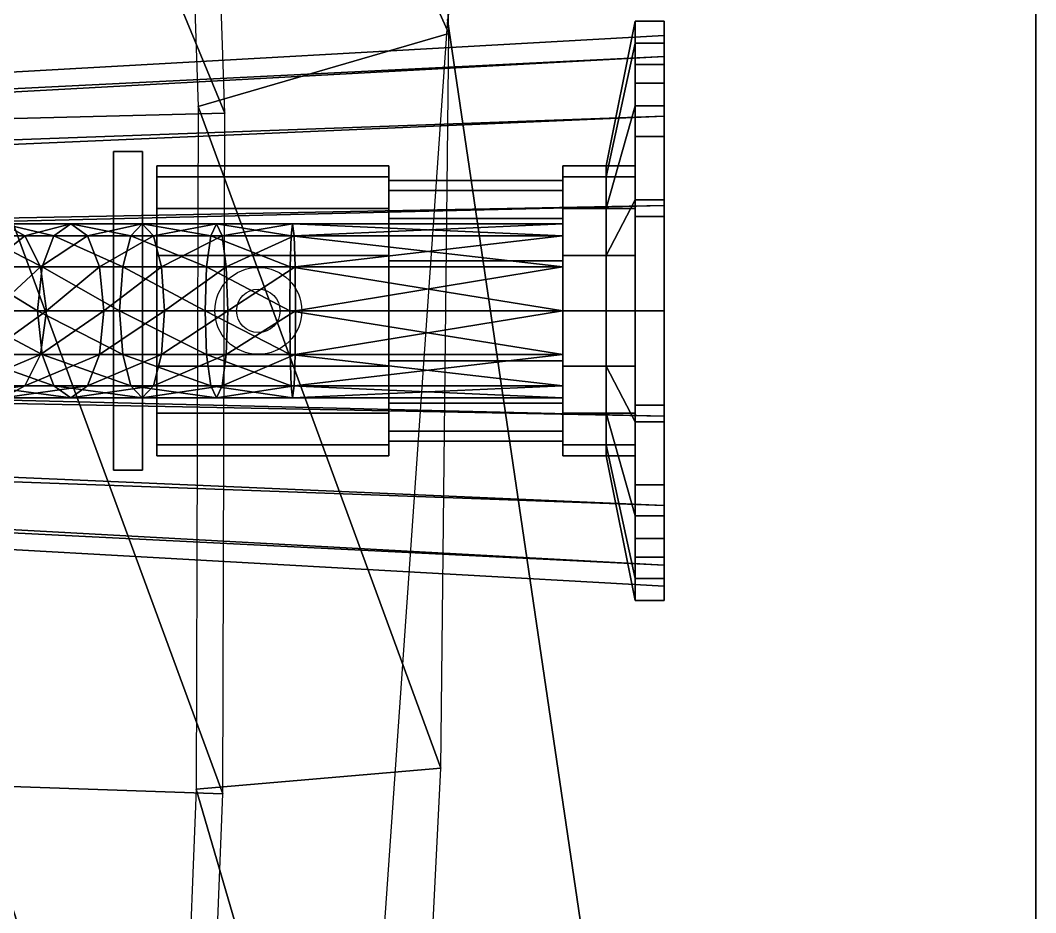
# Model space of a CAD drawing. Extents: x 0 to 60, y 12 to 112.
# Drawn here: x 55.621 to 60, y 94.12 to 97.969 of the extents above; entities that cross this region are included whole.
import ezdxf

# ---------------------------------------------------------------- set-up
doc = ezdxf.new("R2010")
doc.units = 0
doc.header["$MEASUREMENT"] = 0
doc.layers.add('rubinetteria', color=7, linetype='CONTINUOUS', true_color=0xa8a8a8)
doc.layers.add('vasca', color=7, linetype='CONTINUOUS')

msp = doc.modelspace()

# ---------------------------------------------------------------- linework, layer by layer
at = {"layer": 'rubinetteria'}
for centre, radius in [((56.6478, 96.7159, 21.5995), 0.1875), ((56.6478, 96.7159, 21.287), 0.0938)]:
    msp.add_circle(centre, radius, dxfattribs=at)

# ---------------------------------------------------------------- meshes
mesh = msp.add_polyface(dxfattribs=at)
corners = [(58.2728, 97.5998, 27.3091), (58.3978, 97.5998, 27.3091), (58.3978, 97.1943, 27.0381), (58.2728, 97.1943, 27.0381), (58.1478, 97.2934, 27.9538), (58.2728, 97.8708, 27.7146), (58.1478, 97.1579, 27.751), (58.3978, 97.8708, 27.7146), (56.2103, 97.3409, 28.1929), (57.2103, 97.3409, 28.1929), (57.2103, 97.2934, 27.9538), (56.2103, 97.2934, 27.9538), (57.2103, 97.2784, 28.1929), (57.2103, 97.2356, 27.9777), (57.9603, 97.3409, 28.1929), (58.1478, 97.3409, 28.1929), (57.9603, 97.2934, 27.9538), (58.2728, 97.9659, 28.1929), (58.3978, 97.9659, 28.1929), (56.2103, 97.2934, 28.4321), (57.2103, 97.2934, 28.4321), (57.2103, 97.2356, 28.4082), (57.9603, 97.2356, 28.4082), (57.9603, 97.2934, 28.4321), (57.9603, 97.2784, 28.1929), (58.1478, 97.2934, 28.4321), (58.2728, 97.8708, 28.6713), (58.3978, 97.8708, 28.6713), (58.1478, 97.1579, 28.6349), (58.2728, 97.5998, 29.0768), (58.3978, 97.5998, 29.0768), (58.2728, 97.1943, 29.3478), (58.3978, 97.1943, 29.3478), (56.1478, 97.4034, 27.5054), (56.0228, 97.4034, 27.5054), (56.0228, 97.4034, 28.8804), (56.1478, 97.4034, 28.8804), (56.7728, 99.4035, 28.3495), (56.7728, 99.4132, 28.3545), (56.7728, 99.4035, 28.2702), (56.7728, 99.4035, 28.0537), (56.7728, 99.4132, 27.9695), (56.7728, 99.4035, 27.9745), (56.7728, 99.399, 28.162), (57.1478, 99.4035, 28.3495), (57.1478, 99.4035, 27.9745), (57.1478, 99.5172, 27.9126), (57.1478, 99.5172, 28.4114), (56.7327, 99.4878, 28.3947), (56.7182, 99.5172, 28.4114), (56.7327, 99.466, 28.162), (56.7327, 99.4878, 27.9293), (56.7182, 99.5172, 27.9126)]
mesh.append_faces([[corners[k] for k in face] for face in [(0, 1, 2, 3), (4, 5, 0, 6), (5, 7, 1, 0), (8, 9, 10, 11), (9, 12, 13, 10), (14, 15, 4, 16), (15, 17, 5, 4), (17, 18, 7, 5), (19, 20, 9, 8), (20, 21, 12, 9), (22, 23, 14, 24), (23, 25, 15, 14), (25, 26, 17, 15), (26, 27, 18, 17), (28, 29, 26, 25), (29, 30, 27, 26), (31, 32, 30, 29), (33, 34, 35, 36), (37, 38, 39), (40, 41, 42), (43, 40, 39)]])
mesh.append_faces([[corners[k] for k in face] for face in [(45, 40, 42), (39, 44, 37), (45, 47, 44)]], dxfattribs={"vtx0": -1})
mesh.append_faces([[corners[k] for k in face] for face in [(40, 44, 39), (44, 40, 45), (45, 41, 46), (51, 46, 41), (43, 51, 40)]], dxfattribs={"vtx0": -1, "vtx1": -1})
mesh.append_faces([[corners[k] for k in face] for face in [(38, 44, 49)]], dxfattribs={"vtx0": -1, "vtx1": -1, "vtx2": -1})
mesh.append_faces([[corners[k] for k in face] for face in [(48, 43, 39)]], dxfattribs={"vtx0": -1, "vtx2": -1})
mesh.append_faces([[corners[k] for k in face] for face in [(37, 44, 38), (42, 41, 45), (48, 49, 50), (47, 49, 44), (48, 38, 49), (52, 46, 51), (41, 40, 51), (50, 51, 43), (38, 48, 39), (50, 43, 48)]], dxfattribs={"vtx1": -1})
mesh = msp.add_polyface(dxfattribs=at)
corners = [(52.8228, 97.3523, 20.5995), (52.6885, 97.2021, 19.4919), (52.547, 96.9633, 19.5043), (52.6848, 97.0604, 20.7375), (53.0293, 97.5474, 20.3931), (52.9107, 97.3511, 19.4725), (52.6885, 97.2021, 19.4919), (52.8228, 97.3523, 20.5995), (53.2728, 97.6159, 20.1495), (53.1713, 97.3936, 19.4497), (52.9107, 97.3511, 19.4725), (52.547, 96.9633, 19.5043), (52.4978, 96.7149, 19.5086), (52.6364, 96.7159, 20.7859), (52.6848, 97.0604, 20.7375), (52.4978, 96.7149, 19.5086), (52.5236, 96.4444, 19.5063), (52.6848, 96.3715, 20.7375), (52.6364, 96.7159, 20.7859), (53.5163, 97.5474, 19.906), (53.2728, 97.6159, 20.1495), (53.1713, 97.3936, 19.4497), (53.426, 97.3491, 19.4274), (53.426, 97.3491, 19.4274), (53.6571, 97.2021, 19.4072), (53.7228, 97.3523, 19.6995), (52.5236, 96.4444, 19.5063), (52.7004, 96.2179, 19.4909), (52.8228, 96.0795, 20.5995), (52.6848, 96.3715, 20.7375), (52.9107, 96.0808, 19.4725), (53.0293, 95.8845, 20.3931), (52.8228, 96.0795, 20.5995), (52.7004, 96.2179, 19.4909), (53.6571, 97.2021, 19.4072), (53.8056, 96.979, 19.3942), (53.8608, 97.0604, 19.5616), (53.2728, 95.8159, 20.1495), (53.1728, 96.0284, 19.4495), (52.9107, 96.0808, 19.4725), (53.5163, 95.8845, 19.906), (53.4349, 96.0808, 19.4266), (53.1728, 96.0284, 19.4495), (53.7228, 96.0795, 19.6995), (53.6571, 96.2298, 19.4072), (53.4349, 96.0808, 19.4266), (53.8608, 96.3715, 19.5616), (53.8056, 96.4528, 19.3942), (53.6571, 96.2298, 19.4072), (53.8056, 96.979, 19.3942), (53.8577, 96.7159, 19.3896), (53.9092, 96.7159, 19.5132), (53.8577, 96.7159, 19.3896), (53.8056, 96.4528, 19.3942), (58.3978, 95.5284, 20.3495), (53.2728, 95.8159, 20.1495), (53.5163, 95.8845, 19.906), (58.3978, 95.6188, 19.8951), (53.7228, 96.0795, 19.6995), (58.3978, 95.8763, 19.5099), (53.8608, 96.3715, 19.5616), (58.3978, 96.2615, 19.2524), (53.9092, 96.7159, 19.5132), (58.3978, 96.7159, 19.162), (53.8608, 97.0604, 19.5616), (58.3978, 97.1704, 19.2524), (53.7228, 97.3523, 19.6995), (58.3978, 97.5556, 19.5099), (53.5163, 97.5474, 19.906), (58.3978, 97.813, 19.8951), (53.2728, 97.6159, 20.1495), (58.3978, 97.9034, 20.3495), (53.0293, 97.5474, 20.3931), (58.3978, 97.813, 20.804), (52.8228, 97.3523, 20.5995), (58.3978, 97.5556, 21.1892), (52.6848, 97.0604, 20.7375), (58.3978, 97.1704, 21.4467), (58.3978, 96.7159, 21.537), (52.6848, 96.3715, 20.7375), (58.3978, 96.2615, 21.4467), (52.8228, 96.0795, 20.5995), (58.3978, 95.8763, 21.1892), (53.0293, 95.8845, 20.3931), (58.3978, 95.6188, 20.804)]
mesh.append_faces([[corners[k] for k in face] for face in [(1, 2, 3, 0), (5, 6, 7, 4), (9, 10, 4, 8), (12, 13, 14, 11), (16, 17, 18, 15), (20, 21, 22, 19), (24, 25, 19, 23), (27, 28, 29, 26), (31, 32, 33, 30), (34, 35, 36, 25), (38, 39, 31, 37), (41, 42, 37, 40), (44, 45, 40, 43), (47, 48, 43, 46), (49, 50, 51, 36), (52, 53, 46, 51), (55, 56, 57, 54), (56, 58, 59, 57), (58, 60, 61, 59), (60, 62, 63, 61), (62, 64, 65, 63), (64, 66, 67, 65), (66, 68, 69, 67), (68, 70, 71, 69), (70, 72, 73, 71), (72, 74, 75, 73), (74, 76, 77, 75), (76, 18, 78, 77), (18, 79, 80, 78), (79, 81, 82, 80), (81, 83, 84, 82), (83, 55, 54, 84)]])
mesh = msp.add_polyface(dxfattribs=at)
corners = [(58.3978, 97.1225, 66.2113), (58.3978, 96.7159, 66.1304), (58.2728, 96.7159, 66.1304), (58.2728, 97.1225, 66.2113), (58.2728, 96.7159, 66.5679), (58.2728, 96.9551, 66.6155), (57.9603, 96.7159, 66.5679), (57.9603, 96.9551, 66.6155), (57.9603, 96.7159, 66.8179), (57.9603, 96.8594, 66.8465), (58.3978, 97.4672, 66.4416), (58.2728, 97.4672, 66.4416), (58.2728, 97.1579, 66.751), (57.9603, 97.1579, 66.751), (57.9603, 96.9811, 66.9278), (58.3978, 97.6976, 66.7863), (58.2728, 97.6976, 66.7863), (58.2728, 97.2934, 66.9538), (57.9603, 97.2934, 66.9538), (57.9603, 97.0624, 67.0494), (58.3978, 97.7784, 67.1929), (58.2728, 97.7784, 67.1929), (58.2728, 97.3409, 67.1929), (57.9603, 97.3409, 67.1929), (57.9603, 97.0909, 67.1929), (58.3978, 97.6976, 67.5995), (58.2728, 97.6976, 67.5995), (58.2728, 97.2934, 67.4321), (57.9603, 97.2934, 67.4321), (57.9603, 97.0624, 67.3365), (58.3978, 97.4672, 67.9442), (58.2728, 97.4672, 67.9442), (58.2728, 97.1579, 67.6349), (57.9603, 97.1579, 67.6349), (57.9603, 96.9811, 67.4581), (58.3978, 97.1225, 68.1746), (58.2728, 97.1225, 68.1746), (58.2728, 96.9551, 67.7704), (57.9603, 96.9551, 67.7704), (57.9603, 96.8594, 67.5394), (58.3978, 96.7159, 68.2554), (58.2728, 96.7159, 68.2554), (58.2728, 96.7159, 67.8179), (57.9603, 96.7159, 67.8179), (57.9603, 96.7159, 67.5679), (57.9602, 97.0397, 67.0038), (56.8018, 97.0397, 67.0039), (57.9601, 96.9051, 66.8692), (56.8061, 96.9051, 66.8694), (57.96, 96.7159, 66.8179), (56.8078, 96.7159, 66.8181), (57.9605, 96.9051, 67.5167), (56.7852, 96.9051, 67.5165), (57.9606, 96.7159, 67.5679), (57.9604, 97.0397, 67.3821), (56.7896, 97.0397, 67.382), (56.7957, 97.0909, 67.1929)]
mesh.append_faces([[corners[k] for k in face] for face in [(0, 1, 2, 3), (3, 2, 4, 5), (5, 4, 6, 7), (7, 6, 8, 9), (10, 0, 3, 11), (11, 3, 5, 12), (12, 5, 7, 13), (13, 7, 9, 14), (15, 10, 11, 16), (16, 11, 12, 17), (17, 12, 13, 18), (18, 13, 14, 19), (20, 15, 16, 21), (21, 16, 17, 22), (22, 17, 18, 23), (23, 18, 19, 24), (25, 20, 21, 26), (26, 21, 22, 27), (27, 22, 23, 28), (28, 23, 24, 29), (30, 25, 26, 31), (31, 26, 27, 32), (32, 27, 28, 33), (33, 28, 29, 34), (35, 30, 31, 36), (36, 31, 32, 37), (37, 32, 33, 38), (38, 33, 34, 39), (40, 35, 36, 41), (41, 36, 37, 42), (42, 37, 38, 43), (43, 38, 39, 44)]])
mesh.append_faces([[corners[k] for k in face] for face in [(45, 48, 46), (47, 50, 48)]], dxfattribs={"vtx0": -1})
mesh.append_faces([[corners[k] for k in face] for face in [(45, 46, 24), (47, 48, 45), (49, 50, 47), (51, 52, 53), (54, 55, 51), (24, 56, 54)]], dxfattribs={"vtx1": -1})
mesh = msp.add_polyface(dxfattribs=at)
corners = [(56.2103, 96.9551, 27.6155), (57.2103, 96.9551, 27.6155), (57.2103, 96.7159, 27.5679), (56.2103, 96.7159, 27.5679), (57.2103, 96.9312, 27.6733), (57.2103, 96.7159, 27.6304), (57.9603, 96.9312, 27.6733), (57.9603, 96.7159, 27.6304), (57.9603, 96.9551, 27.6155), (57.9603, 96.7159, 27.5679), (58.1478, 96.9551, 27.6155), (58.1478, 96.7159, 27.5679), (58.2728, 97.1943, 27.0381), (58.2728, 96.7159, 26.9429), (58.3978, 97.1943, 27.0381), (58.3978, 96.7159, 26.9429), (56.2103, 97.1579, 27.751), (57.2103, 97.1579, 27.751), (57.2103, 97.1137, 27.7952), (57.9603, 97.1137, 27.7952), (57.9603, 97.1579, 27.751), (58.1478, 97.1579, 27.751), (58.2728, 97.5998, 27.3091), (56.2103, 97.2934, 27.9538), (57.2103, 97.2934, 27.9538), (57.2103, 97.2356, 27.9777), (57.9603, 97.2356, 27.9777), (57.9603, 97.2934, 27.9538), (58.1478, 97.2934, 27.9538), (57.2103, 97.2784, 28.1929), (57.9603, 97.2784, 28.1929), (57.9603, 97.3409, 28.1929), (57.2103, 97.2356, 28.4082), (57.9603, 97.2356, 28.4082), (56.2103, 97.1579, 28.6349), (57.2103, 97.1579, 28.6349), (57.2103, 97.2934, 28.4321), (56.2103, 97.2934, 28.4321), (57.2103, 97.1137, 28.5907), (57.9603, 97.1137, 28.5907), (57.9603, 97.1579, 28.6349), (57.9603, 97.2934, 28.4321), (58.1478, 97.1579, 28.6349), (58.1478, 97.2934, 28.4321), (56.2103, 96.9551, 28.7704), (57.2103, 96.9551, 28.7704), (57.2103, 96.9312, 28.7126), (57.9603, 96.9312, 28.7126), (57.9603, 96.9551, 28.7704), (58.1478, 96.9551, 28.7704), (58.2728, 97.1943, 29.3478), (58.2728, 97.5998, 29.0768), (56.2103, 96.7159, 28.8179), (57.2103, 96.7159, 28.8179), (57.2103, 96.7159, 28.7554), (57.9603, 96.7159, 28.7554), (57.9603, 96.7159, 28.8179), (58.1478, 96.7159, 28.8179), (58.2728, 96.7159, 29.4429), (58.3978, 96.7159, 29.4429), (58.3978, 97.1943, 29.3478), (56.1478, 97.4034, 28.8804), (56.1478, 97.4034, 27.5054), (56.1478, 96.0284, 27.5054), (56.1478, 96.0284, 28.8804), (56.0228, 97.4034, 28.8804), (56.0228, 97.4034, 27.5054), (56.0228, 96.0284, 27.5054), (56.0228, 96.0284, 28.8804)]
mesh.append_faces([[corners[k] for k in face] for face in [(0, 1, 2, 3), (1, 4, 5, 2), (4, 6, 7, 5), (6, 8, 9, 7), (8, 10, 11, 9), (10, 12, 13, 11), (12, 14, 15, 13), (16, 17, 1, 0), (17, 18, 4, 1), (18, 19, 6, 4), (19, 20, 8, 6), (20, 21, 10, 8), (21, 22, 12, 10), (23, 24, 17, 16), (24, 25, 18, 17), (25, 26, 19, 18), (26, 27, 20, 19), (27, 28, 21, 20), (29, 30, 26, 25), (30, 31, 27, 26), (32, 33, 30, 29), (34, 35, 36, 37), (35, 38, 32, 36), (38, 39, 33, 32), (39, 40, 41, 33), (40, 42, 43, 41), (44, 45, 35, 34), (45, 46, 38, 35), (46, 47, 39, 38), (47, 48, 40, 39), (48, 49, 42, 40), (49, 50, 51, 42), (52, 53, 45, 44), (53, 54, 46, 45), (54, 55, 47, 46), (55, 56, 48, 47), (56, 57, 49, 48), (57, 58, 50, 49), (58, 59, 60, 50), (61, 62, 63, 64), (65, 66, 67, 68)]])
mesh = msp.add_polyface(dxfattribs=at)
corners = [(57.2103, 96.1963, 27.9777), (57.9603, 96.1963, 27.9777), (57.9603, 96.1534, 28.1929), (57.2103, 96.1534, 28.1929), (56.2103, 96.274, 27.751), (57.2103, 96.274, 27.751), (57.2103, 96.1385, 27.9538), (56.2103, 96.1385, 27.9538), (57.2103, 96.3182, 27.7952), (57.9603, 96.3182, 27.7952), (57.9603, 96.274, 27.751), (57.9603, 96.1385, 27.9538), (58.1478, 96.274, 27.751), (58.1478, 96.1385, 27.9538), (56.2103, 96.4768, 27.6155), (57.2103, 96.4768, 27.6155), (57.2103, 96.5007, 27.6733), (57.9603, 96.5007, 27.6733), (57.9603, 96.4768, 27.6155), (58.1478, 96.4768, 27.6155), (58.2728, 96.2376, 27.0381), (58.2728, 95.8321, 27.3091), (56.2103, 96.7159, 27.5679), (57.2103, 96.7159, 27.5679), (57.2103, 96.7159, 27.6304), (57.9603, 96.7159, 27.6304), (57.9603, 96.7159, 27.5679), (58.1478, 96.7159, 27.5679), (58.2728, 96.7159, 26.9429), (58.3978, 96.7159, 26.9429), (58.3978, 96.2376, 27.0381), (56.2103, 96.4768, 28.7704), (57.2103, 96.4768, 28.7704), (57.2103, 96.7159, 28.8179), (56.2103, 96.7159, 28.8179), (57.2103, 96.5007, 28.7126), (57.2103, 96.7159, 28.7554), (57.9603, 96.5007, 28.7126), (57.9603, 96.7159, 28.7554), (57.9603, 96.4768, 28.7704), (57.9603, 96.7159, 28.8179), (58.1478, 96.4768, 28.7704), (58.1478, 96.7159, 28.8179), (58.2728, 96.2376, 29.3478), (58.2728, 96.7159, 29.4429), (58.3978, 96.2376, 29.3478), (58.3978, 96.7159, 29.4429), (56.2103, 96.274, 28.6349), (57.2103, 96.274, 28.6349), (57.2103, 96.3182, 28.5907), (57.9603, 96.3182, 28.5907), (57.9603, 96.274, 28.6349), (58.1478, 96.274, 28.6349), (58.2728, 95.8321, 29.0768), (56.2103, 96.1385, 28.4321), (57.2103, 96.1385, 28.4321), (57.2103, 96.1963, 28.4082), (57.9603, 96.1963, 28.4082), (57.9603, 96.1385, 28.4321), (58.1478, 96.1385, 28.4321), (57.2103, 96.0909, 28.1929), (57.9603, 96.0909, 28.1929), (56.0228, 96.0284, 28.8804), (56.1478, 96.0284, 28.8804), (56.1478, 97.4034, 28.8804), (56.0228, 97.4034, 28.8804), (56.0228, 96.0284, 27.5054), (56.1478, 96.0284, 27.5054), (56.1478, 97.4034, 27.5054), (56.0228, 97.4034, 27.5054)]
mesh.append_faces([[corners[k] for k in face] for face in [(0, 1, 2, 3), (4, 5, 6, 7), (5, 8, 0, 6), (8, 9, 1, 0), (9, 10, 11, 1), (10, 12, 13, 11), (14, 15, 5, 4), (15, 16, 8, 5), (16, 17, 9, 8), (17, 18, 10, 9), (18, 19, 12, 10), (19, 20, 21, 12), (22, 23, 15, 14), (23, 24, 16, 15), (24, 25, 17, 16), (25, 26, 18, 17), (26, 27, 19, 18), (27, 28, 20, 19), (28, 29, 30, 20), (31, 32, 33, 34), (32, 35, 36, 33), (35, 37, 38, 36), (37, 39, 40, 38), (39, 41, 42, 40), (41, 43, 44, 42), (43, 45, 46, 44), (47, 48, 32, 31), (48, 49, 35, 32), (49, 50, 37, 35), (50, 51, 39, 37), (51, 52, 41, 39), (52, 53, 43, 41), (54, 55, 48, 47), (55, 56, 49, 48), (56, 57, 50, 49), (57, 58, 51, 50), (58, 59, 52, 51), (60, 3, 56, 55), (3, 2, 57, 56), (2, 61, 58, 57), (62, 63, 64, 65), (66, 67, 68, 69)]])
mesh = msp.add_polyface(dxfattribs=at)
corners = [(56.0979, 96.3922, 67.29), (55.7153, 96.5268, 67.3018), (55.7667, 96.3922, 67.1775), (56.0631, 96.5268, 67.42), (55.6957, 96.7159, 67.3492), (56.0498, 96.7159, 67.4695), (55.7153, 96.9051, 67.3018), (56.0631, 96.9051, 67.42), (55.7667, 97.0397, 67.1775), (55.9112, 97.0397, 66.8278), (55.6416, 97.0397, 66.695), (55.839, 97.0909, 67.0026), (55.5472, 97.0909, 66.8589), (55.9626, 96.9051, 66.7034), (55.7087, 96.9051, 66.5783), (55.7343, 96.7159, 66.5339), (55.9822, 96.7159, 66.6561), (55.7087, 96.5268, 66.5783), (55.9112, 96.3922, 66.8278), (55.6416, 96.3922, 66.695), (55.9626, 96.5268, 66.7034), (55.839, 96.3409, 67.0026), (55.5472, 96.3409, 66.8589), (55.4529, 96.3922, 67.0229), (55.3857, 96.5268, 67.1395), (55.3602, 96.7159, 67.1839), (55.3857, 96.9051, 67.1395), (55.4529, 97.0397, 67.0229), (55.3905, 97.0397, 66.5275), (55.4723, 96.9051, 66.4206), (55.5035, 96.7159, 66.3799), (55.4723, 96.5268, 66.4206), (55.3905, 96.3922, 66.5275), (55.2756, 96.3409, 66.6777), (55.2756, 97.0909, 66.6777), (55.284, 96.7159, 66.1868), (55.249, 96.5268, 66.2242)]
mesh.append_faces([[corners[k] for k in face] for face in [(0, 1, 2), (3, 4, 1), (5, 6, 4), (7, 8, 6), (11, 10, 12), (9, 14, 10), (13, 15, 14), (16, 17, 15), (20, 19, 17), (18, 22, 19), (21, 23, 22), (2, 24, 23), (1, 25, 24), (4, 26, 25), (6, 27, 26), (8, 12, 27), (10, 29, 28), (14, 30, 29), (15, 31, 30), (17, 32, 31), (19, 33, 32)]], dxfattribs={"vtx0": -1})
mesh.append_faces([[corners[k] for k in face] for face in [(9, 10, 11), (13, 14, 9), (18, 19, 20), (21, 22, 18), (2, 23, 21), (1, 24, 2), (4, 25, 1), (6, 26, 4), (8, 27, 6), (11, 12, 8), (10, 28, 12), (14, 29, 10), (15, 30, 14), (17, 31, 15), (19, 32, 17), (22, 33, 19), (12, 34, 27), (30, 35, 29), (31, 36, 30)]], dxfattribs={"vtx1": -1})
mesh = msp.add_polyface(dxfattribs=at)
corners = [(56.4671, 97.0909, 67.1713), (56.1958, 97.0397, 66.9245), (56.1469, 97.0909, 67.1073), (56.4917, 97.0397, 66.9837), (56.2306, 96.9051, 66.7946), (56.5093, 96.9051, 66.8503), (56.2439, 96.7159, 66.7451), (56.516, 96.7159, 66.7995), (56.2306, 96.5268, 66.7946), (56.5093, 96.5268, 66.8503), (56.1958, 96.3922, 66.9245), (56.4917, 96.3922, 66.9837), (56.1469, 96.3409, 67.1073), (56.4424, 96.3922, 67.3588), (56.0979, 96.3922, 67.29), (56.4671, 96.3409, 67.1713), (56.4248, 96.5268, 67.4923), (56.0631, 96.5268, 67.42), (56.4181, 96.7159, 67.5431), (56.0498, 96.7159, 67.4695), (56.4248, 96.9051, 67.4923), (56.0631, 96.9051, 67.42), (56.4424, 97.0397, 67.3588), (56.0979, 97.0397, 67.29), (55.9112, 97.0397, 66.8278), (55.839, 97.0909, 67.0026), (55.9626, 96.9051, 66.7034), (55.9822, 96.7159, 66.6561), (55.9626, 96.5268, 66.7034), (55.9112, 96.3922, 66.8278), (55.839, 96.3409, 67.0026), (55.7667, 96.3922, 67.1775), (55.7153, 96.5268, 67.3018), (55.6957, 96.7159, 67.3492), (55.7153, 96.9051, 67.3018), (55.7667, 97.0397, 67.1775), (55.7343, 96.7159, 66.5339), (55.7087, 96.5268, 66.5783)]
mesh.append_faces([[corners[k] for k in face] for face in [(0, 1, 2), (3, 4, 1), (5, 6, 4), (7, 8, 6), (9, 10, 8), (11, 12, 10), (15, 14, 12), (13, 17, 14), (16, 19, 17), (18, 21, 19), (20, 23, 21), (22, 2, 23), (2, 24, 25), (1, 26, 24), (4, 27, 26), (6, 28, 27), (8, 29, 28), (10, 30, 29), (12, 31, 30), (23, 25, 35)]], dxfattribs={"vtx0": -1})
mesh.append_faces([[corners[k] for k in face] for face in [(13, 14, 15), (16, 17, 13), (18, 19, 16), (20, 21, 18), (22, 23, 20), (1, 24, 2), (4, 26, 1), (6, 27, 4), (8, 28, 6), (10, 29, 8), (12, 30, 10), (14, 31, 12), (17, 32, 14), (19, 33, 17), (21, 34, 19), (23, 35, 21), (2, 25, 23), (27, 36, 26), (28, 37, 27)]], dxfattribs={"vtx1": -1})
mesh = msp.add_polyface(dxfattribs=at)
corners = [(57.9603, 97.0909, 67.1929), (56.8018, 97.0397, 67.0039), (56.7957, 97.0909, 67.1929), (57.9601, 96.5268, 66.8692), (56.8018, 96.3922, 67.0039), (56.8061, 96.5268, 66.8694), (57.9602, 96.3922, 67.0038), (56.7957, 96.3409, 67.1929), (57.9603, 96.3409, 67.1929), (56.7896, 96.3922, 67.382), (57.9604, 96.3922, 67.3821), (56.7852, 96.5268, 67.5165), (57.9605, 96.5268, 67.5167), (56.7836, 96.7159, 67.5678), (57.9606, 96.7159, 67.5679), (56.7852, 96.9051, 67.5165), (57.9605, 96.9051, 67.5167), (56.7896, 97.0397, 67.382), (57.9604, 97.0397, 67.3821), (56.4917, 97.0397, 66.9837), (56.4671, 97.0909, 67.1713), (56.8061, 96.9051, 66.8694), (56.5093, 96.9051, 66.8503), (56.8078, 96.7159, 66.8181), (56.516, 96.7159, 66.7995), (56.5093, 96.5268, 66.8503), (56.4917, 96.3922, 66.9837), (56.4671, 96.3409, 67.1713), (56.4424, 96.3922, 67.3588), (56.4248, 96.5268, 67.4923), (56.4181, 96.7159, 67.5431), (56.4248, 96.9051, 67.4923), (56.4424, 97.0397, 67.3588), (56.1958, 97.0397, 66.9245), (56.2306, 96.9051, 66.7946), (56.2439, 96.7159, 66.7451), (56.2306, 96.5268, 66.7946), (56.1958, 96.3922, 66.9245), (56.1469, 96.3409, 67.1073), (56.1469, 97.0909, 67.1073)]
mesh.append_faces([[corners[k] for k in face] for face in [(0, 1, 2), (3, 4, 5), (6, 7, 4), (8, 9, 7), (10, 11, 9), (12, 13, 11), (14, 15, 13), (16, 17, 15), (18, 2, 17), (2, 19, 20), (1, 22, 19), (21, 24, 22), (23, 25, 24), (5, 26, 25), (4, 27, 26), (7, 28, 27), (9, 29, 28), (11, 30, 29), (13, 31, 30), (15, 32, 31), (17, 20, 32)]], dxfattribs={"vtx0": -1})
mesh.append_faces([[corners[k] for k in face] for face in [(1, 19, 2), (21, 22, 1), (23, 24, 21), (5, 25, 23), (4, 26, 5), (7, 27, 4), (9, 28, 7), (11, 29, 9), (13, 30, 11), (15, 31, 13), (17, 32, 15), (2, 20, 17), (19, 33, 20), (22, 34, 19), (24, 35, 22), (25, 36, 24), (26, 37, 25), (27, 38, 26), (20, 39, 32)]], dxfattribs={"vtx1": -1})
mesh = msp.add_polyface(dxfattribs=at)
corners = [(58.3978, 95.7343, 66.7863), (58.3978, 95.6534, 67.1929), (58.2728, 95.6534, 67.1929), (58.2728, 95.7343, 66.7863), (58.2728, 96.0909, 67.1929), (58.2728, 96.1385, 66.9538), (57.9603, 96.0909, 67.1929), (57.9603, 96.1385, 66.9538), (57.9603, 96.3409, 67.1929), (57.9603, 96.3695, 67.0494), (58.3978, 95.9646, 66.4416), (58.2728, 95.9646, 66.4416), (58.2728, 96.274, 66.751), (57.9603, 96.274, 66.751), (57.9603, 96.4508, 66.9278), (58.3978, 96.3093, 66.2113), (58.2728, 96.3093, 66.2113), (58.2728, 96.4768, 66.6155), (57.9603, 96.4768, 66.6155), (57.9603, 96.5724, 66.8465), (58.3978, 96.7159, 66.1304), (58.2728, 96.7159, 66.1304), (58.2728, 96.7159, 66.5679), (57.9603, 96.7159, 66.5679), (57.9603, 96.7159, 66.8179), (58.3978, 96.3093, 68.1746), (58.3978, 96.7159, 68.2554), (58.2728, 96.7159, 68.2554), (58.2728, 96.3093, 68.1746), (58.2728, 96.7159, 67.8179), (58.2728, 96.4768, 67.7704), (57.9603, 96.7159, 67.8179), (57.9603, 96.4768, 67.7704), (57.9603, 96.7159, 67.5679), (57.9603, 96.5724, 67.5394), (58.3978, 95.9646, 67.9442), (58.2728, 95.9646, 67.9442), (58.2728, 96.274, 67.6349), (57.9603, 96.274, 67.6349), (57.9603, 96.4508, 67.4581), (58.3978, 95.7343, 67.5995), (58.2728, 95.7343, 67.5995), (58.2728, 96.1385, 67.4321), (57.9603, 96.1385, 67.4321), (57.9603, 96.3695, 67.3365), (57.9601, 96.5268, 66.8692), (56.8061, 96.5268, 66.8694), (57.96, 96.7159, 66.8179), (56.8078, 96.7159, 66.8181), (57.9602, 96.3922, 67.0038), (56.8018, 96.3922, 67.0039), (56.7957, 96.3409, 67.1929), (57.9604, 96.3922, 67.3821), (56.7896, 96.3922, 67.382), (57.9605, 96.5268, 67.5167), (56.7852, 96.5268, 67.5165), (57.9606, 96.7159, 67.5679), (56.7836, 96.7159, 67.5678)]
mesh.append_faces([[corners[k] for k in face] for face in [(0, 1, 2, 3), (3, 2, 4, 5), (5, 4, 6, 7), (7, 6, 8, 9), (10, 0, 3, 11), (11, 3, 5, 12), (12, 5, 7, 13), (13, 7, 9, 14), (15, 10, 11, 16), (16, 11, 12, 17), (17, 12, 13, 18), (18, 13, 14, 19), (20, 15, 16, 21), (21, 16, 17, 22), (22, 17, 18, 23), (23, 18, 19, 24), (25, 26, 27, 28), (28, 27, 29, 30), (30, 29, 31, 32), (32, 31, 33, 34), (35, 25, 28, 36), (36, 28, 30, 37), (37, 30, 32, 38), (38, 32, 34, 39), (40, 35, 36, 41), (41, 36, 37, 42), (42, 37, 38, 43), (43, 38, 39, 44), (1, 40, 41, 2), (2, 41, 42, 4), (4, 42, 43, 6), (6, 43, 44, 8)]])
mesh.append_faces([[corners[k] for k in face] for face in [(47, 46, 48)]], dxfattribs={"vtx0": -1})
mesh.append_faces([[corners[k] for k in face] for face in [(45, 46, 47), (49, 50, 45), (8, 51, 49), (52, 53, 8), (54, 55, 52), (56, 57, 54)]], dxfattribs={"vtx1": -1})
mesh = msp.add_polyface(dxfattribs=at)
corners = [(56.2103, 96.1385, 27.9538), (57.2103, 96.1385, 27.9538), (57.2103, 96.0909, 28.1929), (56.2103, 96.0909, 28.1929), (57.2103, 96.1963, 27.9777), (57.2103, 96.1534, 28.1929), (57.9603, 96.1963, 27.9777), (57.9603, 96.1385, 27.9538), (57.9603, 96.0909, 28.1929), (57.9603, 96.1534, 28.1929), (58.1478, 96.1385, 27.9538), (58.1478, 96.0909, 28.1929), (58.2728, 95.5611, 27.7146), (58.2728, 95.4659, 28.1929), (58.3978, 95.5611, 27.7146), (58.3978, 95.4659, 28.1929), (58.1478, 96.274, 27.751), (58.2728, 95.8321, 27.3091), (58.3978, 95.8321, 27.3091), (58.2728, 96.2376, 27.0381), (58.3978, 96.2376, 27.0381), (58.2728, 95.8321, 29.0768), (58.3978, 95.8321, 29.0768), (58.3978, 96.2376, 29.3478), (58.2728, 96.2376, 29.3478), (58.1478, 96.1385, 28.4321), (58.2728, 95.5611, 28.6713), (58.1478, 96.274, 28.6349), (58.3978, 95.5611, 28.6713), (57.2103, 96.1385, 28.4321), (56.2103, 96.1385, 28.4321), (57.9603, 96.1385, 28.4321), (56.0228, 96.0284, 28.8804), (56.1478, 96.0284, 28.8804), (56.1478, 96.0284, 27.5054), (56.0228, 96.0284, 27.5054), (57.1478, 94.0285, 28.3495), (57.1478, 93.9148, 27.9126), (57.1478, 94.0285, 27.9745), (56.7327, 93.9441, 27.9293), (56.7182, 93.9148, 27.9126), (56.7327, 93.966, 28.162), (56.7728, 94.0329, 28.162), (56.7728, 94.0188, 27.9695), (56.7728, 94.0285, 28.0537), (56.7327, 93.9441, 28.3947), (56.7728, 94.0188, 28.3545), (56.7728, 94.0285, 28.2702), (56.7728, 94.0285, 27.9745), (56.7728, 94.0285, 28.3495), (57.1478, 93.9148, 28.4114), (56.7182, 93.9148, 28.4114), (58.3978, 93.8708, 27.7146), (58.2728, 93.8708, 27.7146), (58.2728, 93.9659, 28.1929), (58.3978, 93.9659, 28.1929)]
mesh.append_faces([[corners[k] for k in face] for face in [(0, 1, 2, 3), (1, 4, 5, 2), (6, 7, 8, 9), (7, 10, 11, 8), (10, 12, 13, 11), (12, 14, 15, 13), (16, 17, 12, 10), (17, 18, 14, 12), (19, 20, 18, 17), (21, 22, 23, 24), (25, 26, 21, 27), (26, 28, 22, 21), (3, 2, 29, 30), (8, 11, 25, 31), (11, 13, 26, 25), (13, 15, 28, 26), (32, 33, 34, 35), (44, 42, 47), (43, 44, 48), (49, 47, 46), (52, 53, 54, 55)]])
mesh.append_faces([[corners[k] for k in face] for face in [(36, 37, 38), (44, 38, 48), (36, 47, 49)]], dxfattribs={"vtx0": -1})
mesh.append_faces([[corners[k] for k in face] for face in [(40, 43, 37), (48, 37, 43), (36, 46, 50), (45, 50, 46), (38, 47, 36), (47, 38, 44)]], dxfattribs={"vtx0": -1, "vtx1": -1})
mesh.append_faces([[corners[k] for k in face] for face in [(39, 42, 44)]], dxfattribs={"vtx0": -1, "vtx2": -1})
mesh.append_faces([[corners[k] for k in face] for face in [(39, 40, 41), (41, 42, 39), (43, 39, 44), (45, 46, 41), (42, 41, 47), (38, 37, 48), (39, 43, 40), (49, 46, 36), (51, 50, 45)]], dxfattribs={"vtx1": -1})
mesh.append_faces([[corners[k] for k in face] for face in [(46, 47, 41)]], dxfattribs={"vtx1": -1, "vtx2": -1})
at = {"layer": 'vasca'}
mesh = msp.add_polyface(dxfattribs=at)
corners = [(56.5034, 97.5689, 14.4823), (55.4235, 97.5414, 12.5191), (56.4952, 94.6323, 14.4823), (56.403, 100.5043, 14.4823), (55.3258, 100.4116, 12.5191), (55.1223, 103.2777, 12.5191), (54.3438, 97.5139, 10.5559), (55.4156, 94.6701, 12.5191), (54.2487, 100.3189, 10.5559), (54.0508, 103.1199, 10.5559), (53.264, 97.4865, 8.5927), (54.3361, 94.7077, 10.5559), (53.1716, 100.2262, 8.5927), (52.9793, 102.9621, 8.5927), (52.1406, 97.4579, 6.5498), (53.2565, 94.7455, 8.5927), (52.051, 100.1298, 6.5498), (51.8645, 102.798, 6.5498), (51.0169, 97.4293, 4.5069), (52.1333, 94.7848, 6.5498), (50.9301, 100.0334, 4.5069), (50.7494, 102.6338, 4.5069), (49.8936, 97.3988, 2.464), (51.0099, 94.8241, 4.5069), (49.8096, 99.9346, 2.464), (49.6347, 102.4669, 2.464), (49.4819, 97.3726, 1.8555), (49.8868, 94.8619, 2.464), (49.4752, 94.8943, 1.8555), (49.3991, 99.8499, 1.8555), (49.2268, 102.3237, 1.8555), (48.811, 97.3144, 1.2471), (48.7304, 99.6754, 1.2471), (57.4687, 97.9118, 16.25), (56.3886, 97.5975, 14.4823), (57.4354, 94.7436, 16.25), (57.3764, 101.0795, 16.25), (56.2884, 100.5406, 14.4823), (56.0798, 103.4795, 14.4823), (60, 80.75, 16.25), (60, 111.75, 16.25), (57.4635, 97.9724, 16.25)]
mesh.append_faces([[corners[k] for k in face] for face in [(0, 4, 1), (3, 5, 4), (1, 8, 6), (4, 9, 8), (6, 12, 10), (8, 13, 12), (10, 16, 14), (12, 17, 16), (14, 20, 18), (16, 21, 20), (18, 24, 22), (20, 25, 24), (27, 26, 28), (22, 29, 26), (24, 30, 29), (33, 37, 34), (36, 38, 37)]], dxfattribs={"vtx0": -1})
mesh.append_faces([[corners[k] for k in face] for face in [(0, 1, 2), (3, 4, 0), (1, 6, 7), (4, 8, 1), (6, 10, 11), (8, 12, 6), (10, 14, 15), (12, 16, 10), (13, 17, 12), (14, 18, 19), (16, 20, 14), (17, 21, 16), (18, 22, 23), (20, 24, 18), (21, 25, 20), (22, 26, 27), (24, 29, 22), (25, 30, 24), (26, 31, 28), (29, 32, 26), (33, 34, 35), (36, 37, 33)]], dxfattribs={"vtx1": -1})
mesh.append_faces([[corners[k] for k in face] for face in [(39, 40, 41)]], dxfattribs={"vtx1": -1, "vtx2": -1})
mesh = msp.add_polyface(dxfattribs=at)
corners = [(56.1531, 88.7674, 14.4823), (55.0825, 88.9355, 12.5191), (55.8191, 85.8452, 14.4823), (54.7575, 86.0782, 12.5191), (56.3784, 91.6975, 14.4823), (55.3019, 91.8004, 12.5191), (56.4952, 94.6323, 14.4823), (55.4156, 94.6701, 12.5191), (55.4235, 97.5414, 12.5191), (53.696, 86.311, 10.5559), (54.6118, 85.6611, 12.5191), (53.5543, 85.9034, 10.5559), (54.0122, 89.1035, 10.5559), (54.2255, 91.9033, 10.5559), (54.3361, 94.7077, 10.5559), (54.3438, 97.5139, 10.5559), (52.4968, 86.1459, 8.5927), (53.345, 85.5365, 10.5559), (52.6345, 86.544, 8.5927), (52.9417, 89.2715, 8.5927), (53.1491, 92.0063, 8.5927), (53.2565, 94.7455, 8.5927), (53.264, 97.4865, 8.5927), (51.828, 89.4464, 6.5498), (52.0291, 92.1134, 6.5498), (52.1333, 94.7848, 6.5498), (52.1406, 97.4579, 6.5498), (56.9926, 88.4204, 16.25), (56.0391, 88.7729, 14.4823), (56.583, 85.2729, 16.25), (57.2767, 91.5785, 16.25), (56.2639, 91.7106, 14.4823), (57.4354, 94.7436, 16.25), (56.3805, 94.6531, 14.4823), (56.3886, 97.5975, 14.4823), (60, 111.75, 16.25), (60, 80.75, 16.25), (60, 80.3673, 16.1739), (56.578, 85.2804, 16.25), (57.4635, 97.9724, 16.25)]
mesh.append_faces([[corners[k] for k in face] for face in [(2, 1, 3), (0, 5, 1), (4, 7, 5), (6, 8, 7), (10, 9, 11), (3, 12, 9), (1, 13, 12), (5, 14, 13), (7, 15, 14), (11, 18, 16), (9, 19, 18), (12, 20, 19), (13, 21, 20), (14, 22, 21), (19, 24, 23), (20, 25, 24), (21, 26, 25), (29, 28, 2), (27, 31, 28), (30, 33, 31), (32, 34, 33)]], dxfattribs={"vtx0": -1})
mesh.append_faces([[corners[k] for k in face] for face in [(38, 36, 39)]], dxfattribs={"vtx0": -1, "vtx1": -1})
mesh.append_faces([[corners[k] for k in face] for face in [(0, 1, 2), (4, 5, 0), (6, 7, 4), (3, 9, 10), (1, 12, 3), (5, 13, 1), (7, 14, 5), (11, 16, 17), (9, 18, 11), (12, 19, 9), (13, 20, 12), (14, 21, 13), (19, 23, 18), (20, 24, 19), (21, 25, 20), (27, 28, 29), (30, 31, 27), (32, 33, 30)]], dxfattribs={"vtx1": -1})
mesh.append_faces([[corners[k] for k in face] for face in [(35, 36, 37)]], dxfattribs={"vtx2": -1})
mesh = msp.add_polyface(dxfattribs=at)
corners = [(4.9485, 86.6744, 14.4823), (52.5705, 84.2751, 12.5191), (5.2451, 86.8889, 12.5191), (51.569, 84.5489, 10.5559), (5.5416, 87.1034, 10.5559), (50.5675, 84.8228, 8.5927), (5.8381, 87.3179, 8.5927), (49.5255, 85.1078, 6.5498), (6.1468, 87.5412, 6.5498), (48.4833, 85.3928, 4.5069), (6.4554, 87.7643, 4.5069), (47.4417, 85.6779, 2.464), (6.7694, 87.9872, 2.464), (47.0659, 85.9223, 1.8555), (6.9899, 88.1784, 1.8555), (46.4586, 86.4015, 1.2471), (7.4387, 88.5517, 1.2471), (44.8126, 87.6079, 0.6386), (8.9869, 89.4439, 0.6386), (9.9104, 103.0248, 0.6386), (44.8192, 104.5489, 0.6386), (45.1988, 104.4896, 0.6386), (45.5469, 104.361, 0.6386), (45.8548, 104.1714, 0.6386), (46.1137, 103.9288, 0.6386), (46.3151, 103.6413, 0.6386), (46.4501, 103.3171, 0.6386), (46.5102, 102.9643, 0.6386), (46.7443, 100.956, 0.6386), (46.8803, 92.8939, 0.6386), (46.7142, 90.8815, 0.6386), (17.8185, 83.3525, 16.25), (18.81, 85.9086, 14.4823), (10.5937, 83.421, 16.25), (11.8793, 86.2915, 14.4823), (25.0434, 83.284, 16.25), (25.7408, 85.5257, 14.4823), (32.2682, 83.2156, 16.25), (32.6716, 85.1428, 14.4823), (5, 79.75, 15.25), (15, 80.25, 15.25), (55, 79.75, 15.25), (5, 79.75, 5), (55, 79.75, 5), (15, 80.25, 5), (45, 80.25, 5), (60, 80.75, 16.25), (0, 80.75, 16.25), (0, 80.3673, 16.1739), (0, 80.0429, 15.9571), (60, 80.0429, 15.9571), (0, 79.8261, 15.6327), (60, 79.8261, 15.6327), (0, 79.75, 15.25), (0, 79.75), (3.3688, 83.4895, 16.25), (53.9379, 83.0081, 16.25)]
mesh.append_faces([[corners[k] for k in face] for face in [(0, 1, 2), (2, 3, 4), (4, 5, 6), (6, 7, 8), (8, 9, 10), (10, 11, 12), (12, 13, 14), (14, 15, 16), (16, 17, 18), (33, 32, 34), (31, 36, 32), (35, 38, 36)]], dxfattribs={"vtx0": -1})
mesh.append_faces([[corners[k] for k in face] for face in [(19, 18, 20), (20, 18, 21), (21, 18, 22), (22, 18, 23), (23, 18, 24), (24, 18, 25), (25, 18, 26), (26, 18, 27), (27, 18, 28), (29, 18, 30), (55, 47, 56)]], dxfattribs={"vtx0": -1, "vtx1": -1})
mesh.append_faces([[corners[k] for k in face] for face in [(30, 18, 17), (52, 53, 39)]], dxfattribs={"vtx0": -1, "vtx2": -1})
mesh.append_faces([[corners[k] for k in face] for face in [(9, 11, 10), (11, 13, 12), (13, 15, 14), (15, 17, 16), (31, 32, 33), (35, 36, 31), (37, 38, 35), (39, 40, 41), (42, 43, 44)]], dxfattribs={"vtx1": -1})
mesh.append_faces([[corners[k] for k in face] for face in [(43, 42, 54)]], dxfattribs={"vtx1": -1, "vtx2": -1})
mesh.append_faces([[corners[k] for k in face] for face in [(40, 44, 45), (46, 47, 48), (48, 49, 50), (50, 49, 51), (52, 51, 53)]], dxfattribs={"vtx2": -1})

doc.saveas('drawing.dxf')
